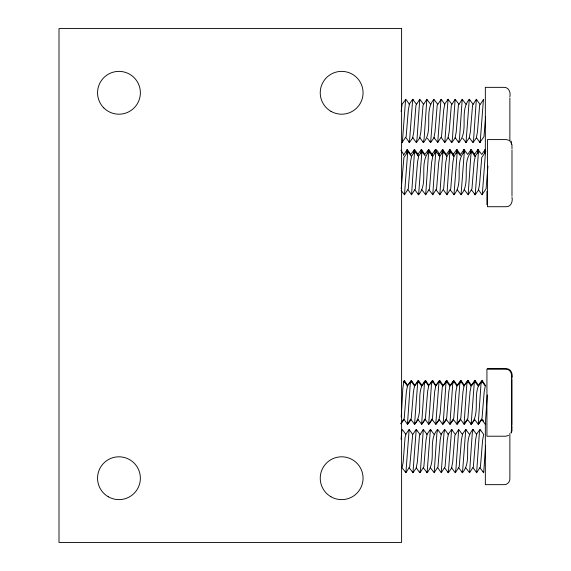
<?xml version="1.0" encoding="UTF-8"?>
<svg xmlns="http://www.w3.org/2000/svg" width="571" height="571" viewBox="0 0 571 571"><rect width="100%" height="100%" fill="white"/><g stroke="black" fill="none" stroke-linecap="round" stroke-linejoin="round"><path stroke-width="0.86" d="M485.614 445.894L483.708 472.702L479.904 467.735M487.334 394.996L485.293 424.253L481.481 419.285M401.22 417.08L402.848 388.223L403.94 381.057L407.473 386.025L406.388 391.542L404.211 418.315L400.906 423.539M401.106 439.263L401.813 430.762L402.355 429.506L405.895 434.474L405.075 437.315L403.169 462.21L402.084 467.735L405.895 472.702L409.7 466.771L412.697 434.474L416.23 429.506L420.042 434.474M485.614 116.898L483.98 136.576L479.897 142.507L476.357 137.54L477.449 132.022L479.626 105.242L483.708 99.311M487.948 166.132L486.092 188.83L482.017 194.761L478.477 189.793L479.569 184.269L481.746 157.496L485.821 151.565M401.127 111.459L402.077 104.279L405.888 99.311L409.421 104.279L408.336 109.803L406.159 136.576L402.077 142.507M406.652 153.164L407.202 149.474L410.735 154.441L414.546 149.474L418.079 154.441L417.537 155.412M413.725 153.164L414.275 149.474M420.806 153.164L421.348 149.474L424.881 154.441L428.693 149.474L432.233 154.441L431.683 155.412M427.879 153.164L428.421 149.474M434.952 153.164C433.867 145.362 440.041 152.878 438.764 155.412M442.025 153.164L442.568 149.474L446.379 154.441L449.919 149.474L453.453 154.441L452.91 155.412M449.099 153.164L449.648 149.474M456.172 153.164L456.721 149.474L460.526 154.441L464.066 149.474L467.606 154.441L471.139 149.474L474.679 154.441L474.13 155.412M463.252 153.164L463.795 149.474M470.326 153.164L470.868 149.474M477.399 153.164L477.941 149.474L481.753 154.441L485.286 149.474M484.472 153.164L485.015 149.474M401.206 188.83L403.925 157.496L408.008 151.565L411.541 156.533L410.456 162.05L408.279 188.83L404.468 194.761L401.163 190.507M405.617 99.311L402.348 142.507M416.502 104.279L412.69 99.311L409.421 142.507L405.888 137.54M407.73 151.565L404.468 194.761M419.764 99.311L417.044 138.817L416.223 142.507L412.69 137.54L413.775 132.022L415.952 105.242L419.764 99.311L423.575 104.279M411.541 194.761L415.353 188.83L417.529 162.05L418.614 156.533L415.081 151.565L414.26 155.255L411.541 194.761L408.008 189.793M426.837 99.311L424.117 138.817L423.304 142.507L419.764 137.54L420.856 132.022L423.032 105.242L426.837 99.311L430.648 104.279M425.188 155.819L421.883 151.565L418.614 194.761L414.81 189.793M437.721 104.279L433.91 99.311L430.648 142.507L427.344 138.253M425.688 194.761L429.499 188.83L431.676 162.05L432.768 156.533L429.228 151.565L428.414 155.255L425.688 194.761L421.883 189.793M440.99 99.311L437.721 142.507L433.91 137.54L435.002 132.022L437.179 105.242L441.262 99.311L444.795 104.279L443.71 109.803L441.533 136.576L437.721 142.507M432.768 194.761L436.572 188.83L438.749 162.05L439.841 156.533L436.301 151.565L435.487 155.255L432.768 194.761L428.957 189.793M451.868 104.279L448.064 99.311L444.795 142.507L441.262 137.54M439.841 194.761L443.646 188.83L445.823 162.05L446.915 156.533L443.374 151.565L442.561 155.255L439.841 194.761L436.03 189.793M455.137 99.311L452.418 138.817L451.597 142.507L448.064 137.54L449.149 132.022L451.326 105.242L455.137 99.311L458.948 104.279M446.915 194.761L450.726 188.83L452.903 162.05L453.988 156.533L450.455 151.565L449.634 155.255L446.915 194.761L443.374 189.793M462.21 99.311L459.491 138.817L458.67 142.507L455.137 137.54L456.222 132.022L458.399 105.242L462.21 99.311L466.022 104.279M403.925 381.935L404.475 380.679L407.737 385.646M460.554 155.819L457.257 151.565L453.988 194.761L450.176 189.793M473.095 104.279L469.283 99.311L466.022 142.507L462.717 138.253M407.473 424.253L411.284 418.315L413.461 391.542L414.546 386.025L411.013 381.057L410.199 384.747L407.473 424.253L403.94 419.285M411.006 381.935L411.548 380.679L415.081 385.646L418.622 380.679L422.162 385.646L425.695 380.679L428.728 384.933M464.873 152.821L464.33 151.565L461.061 194.761L457.257 189.793M476.357 99.311L473.637 138.817L472.824 142.507L469.283 137.54L470.376 132.022L472.552 105.242L476.357 99.311L479.897 104.279M407.737 423.875L408.279 422.619M421.626 386.025L417.815 381.057L414.546 424.253L410.742 419.285M418.079 381.935L418.35 380.679M412.697 434.474L409.157 429.506L405.895 472.702M468.134 194.761L471.946 188.83L474.123 162.05L475.215 156.533L471.675 151.565L470.861 155.255L468.134 194.761L464.33 189.793M483.437 99.311L480.168 142.507M414.81 423.875L415.36 422.619M421.626 424.253L425.431 418.315L427.608 391.542L428.7 386.025L425.159 381.057L424.346 384.747L421.626 424.253L417.815 419.285M425.152 381.935L425.424 380.679M416.23 429.506L412.969 472.702L409.157 467.735M479.019 152.821L478.477 151.565L475.215 194.761L471.403 189.793M421.883 423.875L422.433 422.619M428.7 424.253L432.511 418.315L434.681 391.542L435.773 386.025L432.233 381.057L431.419 384.747L428.7 424.253L425.159 419.285M432.226 381.935L432.768 380.679L436.037 385.646L438.057 382.806M423.304 429.506L420.584 469.012L419.771 472.702L416.23 467.735L417.322 462.21L419.499 435.437L423.304 429.506L427.115 434.474L426.03 439.991L423.853 466.771L420.042 472.702M485.55 151.565L482.288 194.761M428.964 423.875L429.506 422.619M442.846 386.025L439.035 381.057L435.773 424.253L431.962 419.285M439.299 381.935L439.841 380.679L443.382 385.646L446.922 380.679L450.455 385.646L453.995 380.679L457.528 385.646L461.068 380.679L464.102 384.933M434.188 434.474L430.377 429.506L427.115 472.702L423.304 467.735M436.037 423.875L436.579 422.619M446.115 381.057L443.389 420.563L442.575 424.253L439.035 419.285L440.127 413.761L442.304 386.988L446.115 381.057L449.919 386.025L448.835 391.542L446.658 418.315L442.846 424.253M446.372 381.935L446.643 380.679M434.188 472.702L438 466.771L440.177 439.991L441.262 434.474L437.729 429.506L436.908 433.196L434.188 472.702L430.377 467.735M443.11 423.875L443.653 422.619M449.919 424.253L453.731 418.315L455.908 391.542L456.993 386.025L453.46 381.057L452.646 384.747L449.919 424.253L446.115 419.285M453.453 381.935L453.724 380.679M441.262 472.702L445.073 466.771L447.25 439.991L448.342 434.474L444.802 429.506L443.988 433.196L441.262 472.702L437.729 467.735M450.184 423.875L450.726 422.619M456.993 424.253L460.804 418.315L462.981 391.542L464.073 386.025L460.533 381.057L459.719 384.747L456.993 424.253L453.188 419.285M460.526 381.935L460.797 380.679M455.415 434.474L451.604 429.506L448.342 472.702L444.531 467.735M457.257 423.875L457.799 422.619M464.073 424.253L467.877 418.315L470.054 391.542L471.146 386.025L467.606 381.057L466.793 384.747L464.073 424.253L460.533 419.285M467.599 381.935L468.141 380.679L471.682 385.646L475.215 380.679L478.755 385.646L482.288 380.679L485.557 385.646M458.677 429.506L455.958 469.012L455.144 472.702L451.604 467.735L452.689 462.21L454.866 435.437L458.677 429.506L462.489 434.474L461.397 439.991L459.22 466.771L455.415 472.702M464.33 423.875L464.88 422.619M478.22 386.025L474.408 381.057L471.146 424.253L467.335 419.285M474.672 381.935L474.944 380.679M469.562 434.474L465.75 429.506L462.489 472.702L458.677 467.735M471.41 423.875L471.953 422.619M478.22 424.253L482.031 418.315L484.208 391.542L485.293 386.025L481.76 381.057L480.939 384.747L478.22 424.253L474.408 419.285M481.746 381.935L482.017 380.679M469.562 472.702L473.373 466.771L475.55 439.991L476.635 434.474L473.102 429.506L472.281 433.196L469.562 472.702L465.75 467.735M478.484 423.875L479.026 422.619M476.635 472.702L480.447 466.771L482.623 439.991L483.708 434.474L480.175 429.506L479.355 433.196L476.635 472.702L473.102 467.735M403.39 155.412L407.202 149.474M471.403 151.565C461.047 163.556 471.418 182.77 461.061 194.761M511.031 432.704L511.459 430.534L511.459 379.644M511.231 432.996L511.944 430.898L511.994 426.423M409.15 104.279L412.69 99.311M433.91 99.311C423.554 111.302 433.931 130.516 423.575 142.507M409.421 142.507L412.961 137.54M416.502 142.507L420.035 137.54M444.523 104.279L448.064 99.311M411.27 156.533L414.81 151.565M417.808 154.441L421.348 149.474M418.343 156.533L421.883 151.565M430.648 142.507L434.188 137.54M428.957 151.565C418.6 163.556 428.971 182.77 418.614 194.761M469.283 99.311C458.927 111.302 469.305 130.516 458.948 142.507M431.962 154.441L435.495 149.474M432.497 156.533L436.03 151.565M444.795 142.507L448.335 137.54M439.035 154.441L442.568 149.474M439.57 156.533L443.103 151.565M451.868 142.507L455.408 137.54M446.643 156.533L450.176 151.565M453.181 154.441L456.721 149.474M453.717 156.533L457.257 151.565M466.022 142.507L469.555 137.54M464.33 151.565C453.974 163.556 464.344 182.77 453.988 194.761M473.095 142.507L476.628 137.54M474.408 154.441L477.941 149.474M474.936 156.533L478.477 151.565M475.215 194.761L478.748 189.793M407.202 386.025L410.742 381.057M408.244 384.933L411.277 380.679M414.275 386.025L417.815 381.057M424.888 381.057C414.532 393.048 424.91 412.262 414.546 424.253M400.935 423.875L403.968 419.621M428.428 386.025L431.962 381.057M429.97 384.226L432.497 380.679M408.008 423.875L411.041 419.621M435.502 386.025L439.035 381.057M405.617 434.474L409.157 429.506M415.081 423.875L418.115 419.621M422.162 423.875L425.188 419.621M449.648 386.025L453.188 381.057M429.235 423.875L432.261 419.621M456.721 386.025L460.262 381.057M426.844 434.474L430.377 429.506M435.773 424.253L439.313 419.285M436.308 423.875L439.342 419.621M463.795 386.025L467.335 381.057M465.344 384.226L467.87 380.679M437.457 429.506C427.101 441.497 437.472 460.711 427.115 472.702M443.382 423.875L446.415 419.621M470.875 386.025L474.408 381.057M412.969 472.702L416.502 467.735M440.99 434.474L444.531 429.506M450.455 423.875L453.488 419.621M481.481 381.057C471.125 393.048 481.503 412.262 471.146 424.253M448.064 434.474L451.604 429.506M457.528 423.875L460.561 419.621M464.608 423.875L467.635 419.621M462.217 434.474L465.75 429.506M471.682 423.875L474.708 419.621M472.824 429.506C462.467 441.497 472.845 460.711 462.489 472.702M478.755 423.875L481.788 419.621M448.342 472.702L451.875 467.735M476.364 434.474L479.904 429.506M508.618 435.459L505.778 436.215L486.927 436.215L486.927 369.087L505.778 369.087C510.545 368.98 512.465 374.54 511.459 378.509M403.661 154.441L400.899 150.187M487.463 368.716L506.313 368.716C511.081 368.609 513.001 374.162 511.994 378.13M509.146 140.359L506.306 139.595L487.456 139.595L487.456 206.723L506.306 206.723C511.081 206.83 512.994 201.278 511.987 197.309M482.524 419.621L483.537 421.034M510.817 141.822L511.944 144.542L511.987 149.017M511.024 141.016L511.459 144.142M479.626 141.251L479.897 142.507M469.555 99.311L469.826 100.567M478.212 149.474L478.484 150.73M465.479 141.251L465.75 142.507M474.665 193.505L474.936 194.761M464.066 149.474L464.337 150.73M458.399 141.251L458.67 142.507M448.335 99.311L448.606 100.567M457.528 151.565L457.799 152.821M456.993 149.474L457.264 150.73M449.919 149.474L450.191 150.73M444.252 141.251L444.523 142.507M442.839 149.474L443.117 150.73M443.374 151.565L443.646 152.821M435.766 149.474L436.037 150.73M482.288 380.679L482.566 381.935M430.106 141.251L430.377 142.507M439.299 193.505L439.57 194.761M428.693 149.474L428.964 150.73M429.228 151.565L429.499 152.821M475.215 380.679L475.486 381.935M423.032 141.251L423.304 142.507M474.679 381.057L474.951 382.313M412.961 99.311L413.233 100.567M422.155 151.565L422.426 152.821M421.619 149.474L421.89 150.73M468.141 380.679L468.413 381.935M483.166 471.446L483.437 472.702M473.102 429.506L473.373 430.762M470.604 422.997L470.875 424.253M461.068 380.679L461.339 381.935M408.879 141.251L409.15 142.507M460.533 381.057L460.804 382.313M418.072 193.505L418.343 194.761M408.008 151.565L408.279 152.821M407.473 149.474L407.744 150.73M466.022 429.506L466.3 430.762M453.46 381.057L453.731 382.313M446.922 380.679L447.193 381.935M461.946 471.446L462.217 472.702M451.875 429.506L452.146 430.762M439.841 380.679L440.12 381.935M439.313 381.057L439.584 382.313M432.768 380.679L433.039 381.935M447.792 471.446L448.064 472.702M425.695 380.679L425.966 381.935M425.159 381.057L425.431 382.313M430.655 429.506L430.927 430.762M418.086 381.057L418.357 382.313M411.548 380.679L411.819 381.935M426.573 471.446L426.844 472.702M416.502 429.506L416.773 430.762M404.475 380.679L404.746 381.935M403.94 381.057L404.211 382.313M412.419 471.446L412.697 472.702M511.987 150.159L511.987 196.167M511.994 379.272L511.994 425.281M509.874 96.77C510.874 92.795 508.961 87.242 504.186 87.349L485.343 87.349L485.343 152.493M509.874 97.905L509.874 141.265M509.874 433.403L509.874 478.983C509.939 482.024 507.234 484.729 504.193 484.665L485.343 484.665L485.343 423.81M486.92 191.328L486.92 204.639M401.606 28.55L59.006 28.55L59.006 542.45L401.606 542.45L401.606 28.55M330.944 111.331A21.413 21.413 0 0 0 363.063 92.787A21.413 21.413 0 0 0 330.944 74.244A21.413 21.413 0 0 0 330.944 111.331M330.944 496.756A21.413 21.413 0 0 0 363.063 478.212A21.413 21.413 0 0 0 330.944 459.669A21.413 21.413 0 0 0 330.944 496.756M103.822 107.926A21.413 21.413 0 0 0 139.645 98.326A21.413 21.413 0 0 0 113.415 72.103A21.413 21.413 0 0 0 103.822 107.926M108.254 496.756A21.413 21.413 0 0 0 140.373 478.212A21.413 21.413 0 0 0 108.254 459.669A21.413 21.413 0 0 0 108.254 496.756"/></g></svg>
